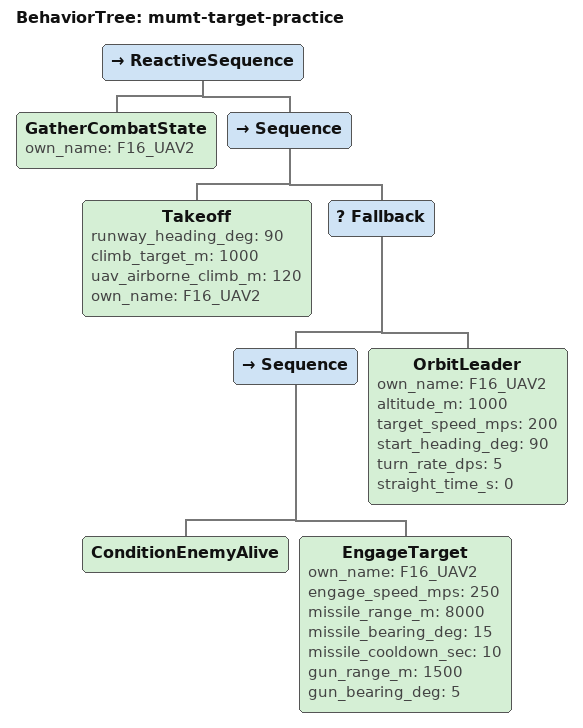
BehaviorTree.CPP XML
<?xml version="1.0" encoding="UTF-8"?>
<root BTCPP_format="4">
  <BehaviorTree ID="mumt-target-practice">

    <!-- F16_UAV2 = 공격기 (에디터에서 Team=FriendlyUAV): 이륙 → 표적기 추적·격추 →
         표적 destroyed 후 선회 대기. 트리 구조는 dogfight와 동일 (표적만 무저항). -->
    <ReactiveSequence>
      <GatherCombatState own_name="F16_UAV2"/>
      <Sequence>
        <Takeoff runway_heading_deg="90" climb_target_m="1000" uav_airborne_climb_m="120" own_name="F16_UAV2"/>
        <Fallback>
          <Sequence>
            <ConditionEnemyAlive/>
            <EngageTarget own_name="F16_UAV2" engage_speed_mps="250"
                          missile_range_m="8000" missile_bearing_deg="15" missile_cooldown_sec="10"
                          gun_range_m="1500" gun_bearing_deg="5"/>
          </Sequence>
          <OrbitLeader own_name="F16_UAV2" altitude_m="1000" target_speed_mps="200"
                       start_heading_deg="90" turn_rate_dps="5" straight_time_s="0"/>
        </Fallback>
      </Sequence>
    </ReactiveSequence>

  </BehaviorTree>
</root>
